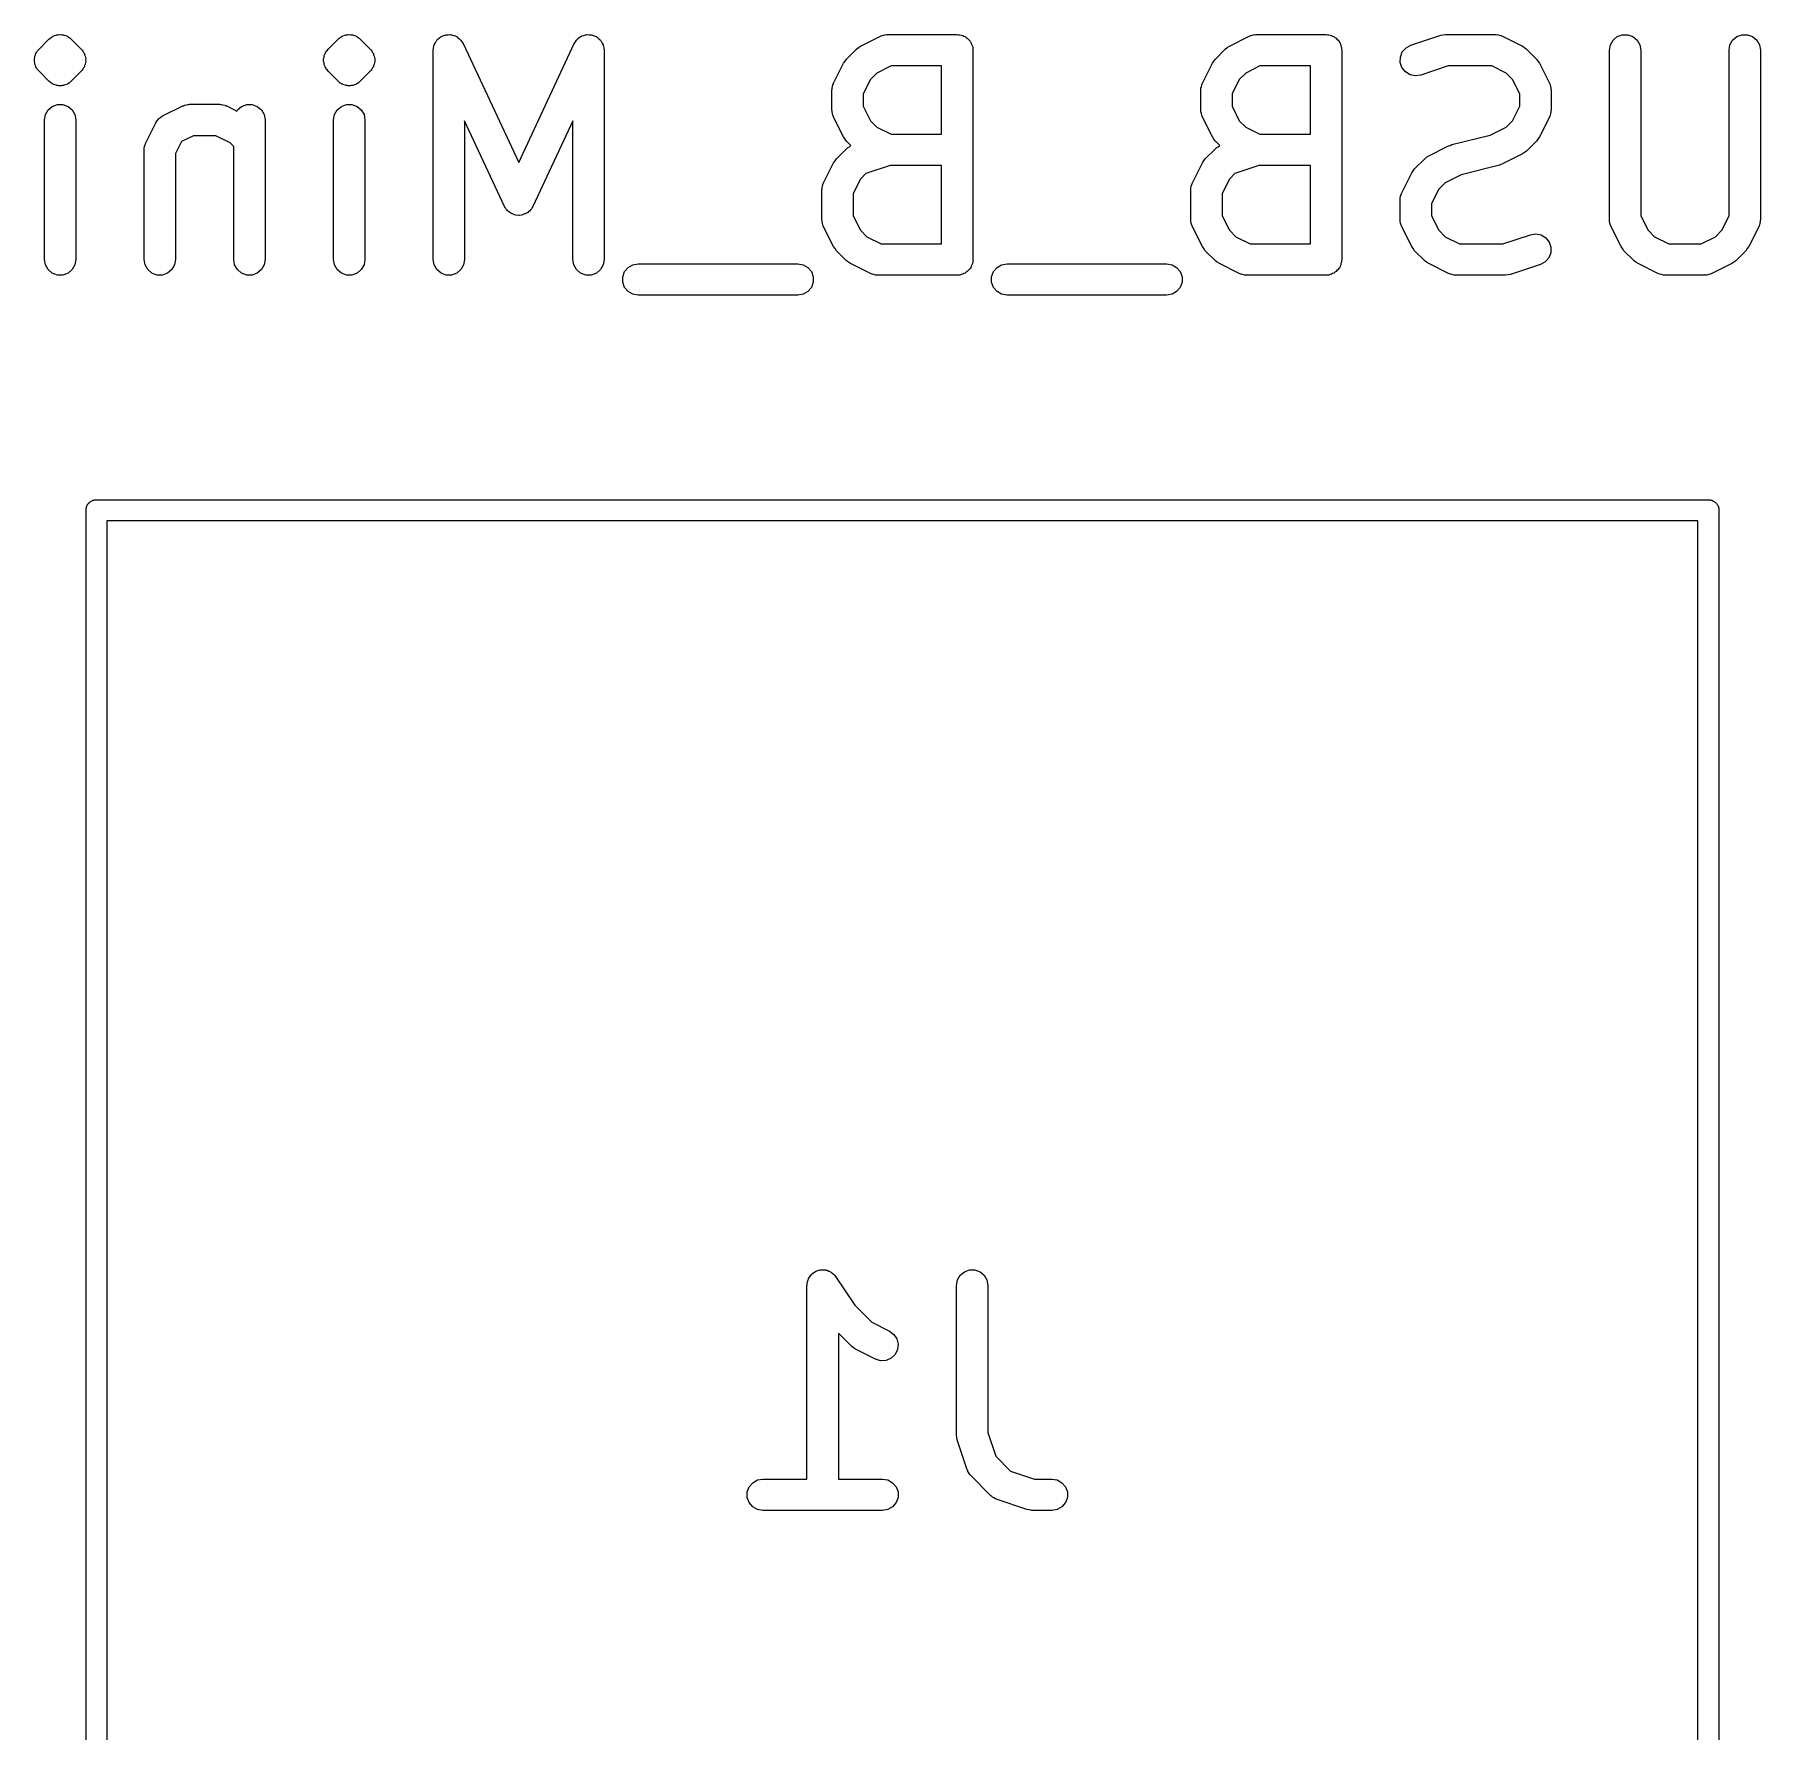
# Model space of a CAD drawing. Extents: x 109.2 to 170.1, y -93 to -55.4.
# Drawn here: x 152.06 to 160.31, y -63.48 to -55.38 of the extents above; entities that cross this region are included whole.
import ezdxf

# ---------------------------------------------------------------- set-up
doc = ezdxf.new("R2010")
doc.units = 0
doc.header["$MEASUREMENT"] = 0
doc.layers.add('BLACK', color=7, linetype='CONTINUOUS')

msp = doc.modelspace()

# ---------------------------------------------------------------- linework, layer by layer
at = {"layer": 'BLACK', "linetype": 'CONTINUOUS'}
for p, q in [((152.086, -55.447), (152.133, -55.3993)), ((152.133, -55.3993), (152.139, -55.3956)), ((152.139, -55.3956), (152.143, -55.3909)), ((152.143, -55.3909), (152.146, -55.3895)), ((152.146, -55.3895), (152.149, -55.3874)), ((152.149, -55.3874), (152.152, -55.3863)), ((152.152, -55.3863), (152.154, -55.3844)), ((152.154, -55.3844), (152.161, -55.3827)), ((152.161, -55.3827), (152.167, -55.3799)), ((152.167, -55.3799), (152.17, -55.3796)), ((152.17, -55.3796), (152.173, -55.3785)), ((152.173, -55.3785), (152.176, -55.3785)), ((152.176, -55.3785), (152.18, -55.3777)), ((152.18, -55.3777), (152.186, -55.3782)), ((152.186, -55.3782), (152.193, -55.3777)), ((152.193, -55.3777), (152.196, -55.3785)), ((152.196, -55.3785), (152.199, -55.3785)), ((152.199, -55.3785), (152.202, -55.3796)), ((152.202, -55.3796), (152.206, -55.3799)), ((152.206, -55.3799), (152.212, -55.3827)), ((152.212, -55.3827), (152.218, -55.3844)), ((152.218, -55.3844), (152.221, -55.3863)), ((152.221, -55.3863), (152.224, -55.3874)), ((152.224, -55.3874), (152.226, -55.3895)), ((152.226, -55.3895), (152.229, -55.3909)), ((152.229, -55.3909), (152.234, -55.3956)), ((152.234, -55.3956), (152.239, -55.3993)), ((152.239, -55.3993), (152.287, -55.447)), ((153.466, -55.447), (153.514, -55.3993)), ((153.514, -55.3993), (153.519, -55.3956)), ((153.519, -55.3956), (153.524, -55.3909)), ((153.524, -55.3909), (153.527, -55.3895)), ((153.527, -55.3895), (153.53, -55.3874)), ((153.53, -55.3874), (153.533, -55.3863)), ((153.533, -55.3863), (153.535, -55.3844)), ((153.535, -55.3844), (153.542, -55.3827)), ((153.542, -55.3827), (153.548, -55.3799)), ((153.548, -55.3799), (153.551, -55.3796)), ((153.551, -55.3796), (153.554, -55.3785)), ((153.554, -55.3785), (153.557, -55.3785)), ((153.557, -55.3785), (153.561, -55.3777)), ((153.561, -55.3777), (153.567, -55.3782)), ((153.567, -55.3782), (153.574, -55.3777)), ((153.574, -55.3777), (153.577, -55.3785)), ((153.577, -55.3785), (153.58, -55.3785)), ((153.58, -55.3785), (153.583, -55.3796)), ((153.583, -55.3796), (153.587, -55.3799)), ((153.587, -55.3799), (153.593, -55.3827)), ((153.593, -55.3827), (153.599, -55.3844)), ((153.599, -55.3844), (153.602, -55.3863)), ((153.602, -55.3863), (153.605, -55.3874)), ((153.605, -55.3874), (153.607, -55.3895)), ((153.607, -55.3895), (153.61, -55.3909)), ((153.61, -55.3909), (153.615, -55.3956)), ((153.615, -55.3956), (153.62, -55.3993)), ((153.62, -55.3993), (153.668, -55.447)), ((153.984, -55.407), (153.986, -55.4042)), ((153.986, -55.4042), (153.993, -55.3979)), ((153.993, -55.3979), (154, -55.391)), ((154, -55.391), (154.003, -55.3896)), ((154.003, -55.3896), (154.006, -55.3874)), ((154.006, -55.3874), (154.015, -55.3841)), ((154.015, -55.3841), (154.024, -55.3799)), ((154.024, -55.3799), (154.027, -55.3797)), ((154.027, -55.3797), (154.03, -55.3785)), ((154.03, -55.3785), (154.04, -55.3785)), ((154.04, -55.3785), (154.05, -55.3777)), ((154.05, -55.3777), (154.053, -55.3785)), ((154.053, -55.3785), (154.056, -55.3785)), ((154.056, -55.3785), (154.066, -55.3819)), ((154.066, -55.3819), (154.075, -55.3844)), ((154.075, -55.3844), (154.078, -55.3863)), ((154.078, -55.3863), (154.081, -55.3874)), ((154.081, -55.3874), (154.088, -55.3937)), ((154.088, -55.3937), (154.096, -55.3993)), ((154.096, -55.3993), (154.098, -55.402)), ((154.098, -55.402), (154.101, -55.4042)), ((154.101, -55.4042), (154.106, -55.4126)), ((154.648, -55.4126), (154.653, -55.4042)), ((154.653, -55.4042), (154.655, -55.402)), ((154.655, -55.402), (154.657, -55.3993)), ((154.657, -55.3993), (154.665, -55.3937)), ((154.665, -55.3937), (154.672, -55.3874)), ((154.672, -55.3874), (154.676, -55.3863)), ((154.676, -55.3863), (154.678, -55.3844)), ((154.678, -55.3844), (154.688, -55.3819)), ((154.688, -55.3819), (154.697, -55.3785)), ((154.697, -55.3785), (154.7, -55.3785)), ((154.7, -55.3785), (154.703, -55.3777)), ((154.703, -55.3777), (154.713, -55.3785)), ((154.713, -55.3785), (154.723, -55.3785)), ((154.723, -55.3785), (154.726, -55.3797)), ((154.726, -55.3797), (154.729, -55.3799)), ((154.729, -55.3799), (154.738, -55.3841)), ((154.738, -55.3841), (154.748, -55.3874)), ((154.748, -55.3874), (154.75, -55.3896)), ((154.75, -55.3896), (154.753, -55.391)), ((154.753, -55.391), (154.76, -55.3979)), ((154.76, -55.3979), (154.767, -55.4042)), ((154.767, -55.4042), (154.769, -55.407)), ((156.01, -55.4329), (156.105, -55.3853)), ((156.105, -55.3853), (156.109, -55.3841)), ((156.109, -55.3841), (156.113, -55.3819)), ((156.113, -55.3819), (156.122, -55.3804)), ((156.122, -55.3804), (156.13, -55.3779)), ((156.13, -55.3779), (156.134, -55.3781)), ((156.134, -55.3781), (156.139, -55.3774)), ((156.139, -55.3774), (156.472, -55.3774)), ((156.472, -55.3774), (156.478, -55.3785)), ((156.478, -55.3785), (156.485, -55.3785)), ((156.485, -55.3785), (156.491, -55.3808)), ((156.491, -55.3808), (156.498, -55.3819)), ((156.498, -55.3819), (156.503, -55.3852)), ((156.503, -55.3852), (156.509, -55.3874)), ((156.509, -55.3874), (156.514, -55.3916)), ((156.514, -55.3916), (156.52, -55.3949)), ((156.52, -55.3949), (156.524, -55.4)), ((156.524, -55.4), (156.529, -55.4042)), ((156.529, -55.4042), (156.533, -55.4099)), ((157.772, -55.4329), (157.867, -55.3853)), ((157.867, -55.3853), (157.871, -55.3841)), ((157.871, -55.3841), (157.875, -55.3819)), ((157.875, -55.3819), (157.883, -55.3804)), ((157.883, -55.3804), (157.892, -55.3779)), ((157.892, -55.3779), (157.896, -55.3781)), ((157.896, -55.3781), (157.9, -55.3774)), ((157.9, -55.3774), (158.234, -55.3774)), ((158.234, -55.3774), (158.24, -55.3785)), ((158.24, -55.3785), (158.247, -55.3785)), ((158.247, -55.3785), (158.253, -55.3808)), ((158.253, -55.3808), (158.259, -55.3819)), ((158.259, -55.3819), (158.265, -55.3852)), ((158.265, -55.3852), (158.271, -55.3874)), ((158.271, -55.3874), (158.276, -55.3916)), ((158.276, -55.3916), (158.282, -55.3949)), ((158.282, -55.3949), (158.286, -55.4)), ((158.286, -55.4), (158.291, -55.4042)), ((158.291, -55.4042), (158.295, -55.4099)), ((158.639, -55.4288), (158.782, -55.3812)), ((158.782, -55.3812), (158.793, -55.3795)), ((158.793, -55.3795), (158.805, -55.3774)), ((158.805, -55.3774), (159.043, -55.3774)), ((159.043, -55.3774), (159.048, -55.3781)), ((159.048, -55.3781), (159.052, -55.3779)), ((159.052, -55.3779), (159.06, -55.3804)), ((159.06, -55.3804), (159.069, -55.3819)), ((159.069, -55.3819), (159.073, -55.3841)), ((159.073, -55.3841), (159.077, -55.3853)), ((159.077, -55.3853), (159.172, -55.4329)), ((159.592, -55.4267), (159.605, -55.4042)), ((159.605, -55.4042), (159.625, -55.3874)), ((159.625, -55.3874), (159.649, -55.3785)), ((159.649, -55.3785), (159.675, -55.3785)), ((159.675, -55.3785), (159.7, -55.3874)), ((159.7, -55.3874), (159.72, -55.4042)), ((159.72, -55.4042), (159.733, -55.4267)), ((160.163, -55.4267), (160.176, -55.4042)), ((160.176, -55.4042), (160.196, -55.3874)), ((160.196, -55.3874), (160.221, -55.3785)), ((160.221, -55.3785), (160.247, -55.3785)), ((160.247, -55.3785), (160.271, -55.3874)), ((160.271, -55.3874), (160.291, -55.4042)), ((160.291, -55.4042), (160.304, -55.4267)), ((152.064, -55.4935), (152.066, -55.4871)), ((152.066, -55.4806), (152.069, -55.4746)), ((152.066, -55.4871), (152.066, -55.4806)), ((152.069, -55.4746), (152.071, -55.4683)), ((152.071, -55.4683), (152.074, -55.4629)), ((152.074, -55.4629), (152.077, -55.457)), ((152.077, -55.457), (152.082, -55.4523)), ((152.082, -55.4523), (152.086, -55.447)), ((152.287, -55.447), (152.291, -55.4523)), ((152.291, -55.4523), (152.295, -55.457)), ((152.295, -55.457), (152.298, -55.4629)), ((152.298, -55.4629), (152.302, -55.4683)), ((152.302, -55.4683), (152.303, -55.4746)), ((152.303, -55.4746), (152.306, -55.4806)), ((152.306, -55.4806), (152.307, -55.4871)), ((152.307, -55.4871), (152.309, -55.4935)), ((153.445, -55.4935), (153.447, -55.4871)), ((153.447, -55.4806), (153.45, -55.4746)), ((153.447, -55.4871), (153.447, -55.4806)), ((153.45, -55.4746), (153.452, -55.4683)), ((153.452, -55.4683), (153.455, -55.4629)), ((153.455, -55.4629), (153.458, -55.457)), ((153.458, -55.457), (153.463, -55.4523)), ((153.463, -55.4523), (153.466, -55.447)), ((153.668, -55.447), (153.672, -55.4523)), ((153.672, -55.4523), (153.676, -55.457)), ((153.676, -55.457), (153.679, -55.4629)), ((153.679, -55.4629), (153.683, -55.4683)), ((153.683, -55.4683), (153.684, -55.4746)), ((153.684, -55.4746), (153.687, -55.4806)), ((153.687, -55.4806), (153.688, -55.4871)), ((153.688, -55.4871), (153.689, -55.4935)), ((153.968, -55.4524), (153.97, -55.4427)), ((153.968, -56.4524), (153.968, -55.4524)), ((153.97, -55.4427), (153.971, -55.433)), ((153.971, -55.433), (153.972, -55.43)), ((153.972, -55.43), (153.973, -55.4267)), ((153.973, -55.4267), (153.978, -55.4183)), ((153.978, -55.4183), (153.982, -55.4094)), ((153.982, -55.4094), (153.984, -55.407)), ((154.106, -55.4126), (154.111, -55.4207)), ((154.111, -55.4207), (154.377, -55.9893)), ((154.377, -55.9893), (154.642, -55.4207)), ((154.642, -55.4207), (154.648, -55.4126)), ((154.769, -55.407), (154.771, -55.4094)), ((154.771, -55.4094), (154.776, -55.4183)), ((154.776, -55.4183), (154.78, -55.4267)), ((154.78, -55.4267), (154.781, -55.43)), ((154.781, -55.43), (154.782, -55.433)), ((154.782, -55.433), (154.783, -55.4427)), ((154.783, -55.4427), (154.785, -55.4524)), ((154.785, -55.4524), (154.785, -56.4524)), ((155.943, -55.4946), (155.99, -55.447)), ((155.99, -55.447), (156, -55.4401)), ((156, -55.4401), (156.01, -55.4329)), ((156.533, -55.4099), (156.537, -55.4149)), ((156.537, -55.4149), (156.539, -55.421)), ((156.539, -55.421), (156.542, -55.4267)), ((156.542, -55.4267), (156.544, -55.4332)), ((156.544, -55.4332), (156.546, -55.4394)), ((156.546, -55.4394), (156.546, -55.4459)), ((156.546, -55.4459), (156.547, -55.4524)), ((156.547, -55.4524), (156.547, -56.4524)), ((157.705, -55.4946), (157.752, -55.447)), ((157.752, -55.447), (157.762, -55.4401)), ((157.762, -55.4401), (157.772, -55.4329)), ((158.295, -55.4099), (158.299, -55.4149)), ((158.299, -55.4149), (158.301, -55.421)), ((158.301, -55.421), (158.304, -55.4267)), ((158.304, -55.4267), (158.305, -55.4332)), ((158.305, -55.4332), (158.308, -55.4394)), ((158.308, -55.4394), (158.308, -55.4459)), ((158.308, -55.4459), (158.309, -55.4524)), ((158.309, -55.4524), (158.309, -56.4524)), ((158.588, -55.511), (158.589, -55.485)), ((158.589, -55.485), (158.598, -55.4607)), ((158.598, -55.4607), (158.616, -55.4413)), ((158.616, -55.4413), (158.639, -55.4288)), ((159.172, -55.4329), (159.182, -55.4401)), ((159.182, -55.4401), (159.192, -55.447)), ((159.192, -55.447), (159.239, -55.4946)), ((159.587, -55.4524), (159.592, -55.4267)), ((159.587, -56.2619), (159.587, -55.4524)), ((159.733, -55.4267), (159.737, -55.4524)), ((159.737, -55.4524), (159.737, -56.2442)), ((160.159, -55.4524), (160.163, -55.4267)), ((160.159, -56.2442), (160.159, -55.4524)), ((160.304, -55.4267), (160.309, -55.4524)), ((160.309, -55.4524), (160.309, -56.2619)), ((152.064, -55.5), (152.064, -55.4935)), ((152.064, -55.5065), (152.064, -55.5)), ((152.066, -55.5129), (152.064, -55.5065)), ((152.066, -55.5194), (152.066, -55.5129)), ((152.069, -55.5254), (152.066, -55.5194)), ((152.071, -55.5317), (152.069, -55.5254)), ((152.074, -55.5371), (152.071, -55.5317)), ((152.077, -55.543), (152.074, -55.5371)), ((152.082, -55.5477), (152.077, -55.543)), ((152.086, -55.553), (152.082, -55.5477)), ((152.133, -55.6007), (152.086, -55.553)), ((152.287, -55.553), (152.239, -55.6007)), ((152.291, -55.5477), (152.287, -55.553)), ((152.295, -55.543), (152.291, -55.5477)), ((152.298, -55.5371), (152.295, -55.543)), ((152.302, -55.5317), (152.298, -55.5371)), ((152.303, -55.5254), (152.302, -55.5317)), ((152.306, -55.5194), (152.303, -55.5254)), ((152.307, -55.5129), (152.306, -55.5194)), ((152.309, -55.5065), (152.307, -55.5129)), ((152.309, -55.4935), (152.308, -55.5)), ((152.308, -55.5), (152.309, -55.5065)), ((153.445, -55.5), (153.445, -55.4935)), ((153.445, -55.5065), (153.445, -55.5)), ((153.447, -55.5129), (153.445, -55.5065)), ((153.447, -55.5194), (153.447, -55.5129)), ((153.45, -55.5254), (153.447, -55.5194)), ((153.452, -55.5317), (153.45, -55.5254)), ((153.455, -55.5371), (153.452, -55.5317)), ((153.458, -55.543), (153.455, -55.5371)), ((153.463, -55.5477), (153.458, -55.543)), ((153.466, -55.553), (153.463, -55.5477)), ((153.514, -55.6007), (153.466, -55.553)), ((153.668, -55.553), (153.62, -55.6007)), ((153.672, -55.5477), (153.668, -55.553)), ((153.676, -55.543), (153.672, -55.5477)), ((153.679, -55.5371), (153.676, -55.543)), ((153.683, -55.5317), (153.679, -55.5371)), ((153.684, -55.5254), (153.683, -55.5317)), ((153.687, -55.5194), (153.684, -55.5254)), ((153.688, -55.5129), (153.687, -55.5194)), ((153.689, -55.5065), (153.688, -55.5129)), ((153.689, -55.4935), (153.689, -55.5)), ((153.689, -55.5), (153.689, -55.5065)), ((155.881, -55.6093), (155.929, -55.5141)), ((155.929, -55.5141), (155.936, -55.5044)), ((155.936, -55.5044), (155.943, -55.4946)), ((156.088, -55.5616), (156.057, -55.592)), ((156.156, -55.5274), (156.088, -55.5616)), ((156.397, -55.5274), (156.156, -55.5274)), ((156.397, -55.8536), (156.397, -55.5274)), ((157.643, -55.6093), (157.691, -55.5141)), ((157.691, -55.5141), (157.698, -55.5044)), ((157.698, -55.5044), (157.705, -55.4946)), ((157.85, -55.5616), (157.819, -55.592)), ((157.918, -55.5274), (157.85, -55.5616)), ((158.159, -55.5274), (157.918, -55.5274)), ((158.159, -55.8536), (158.159, -55.5274)), ((158.596, -55.5357), (158.588, -55.511)), ((158.613, -55.5561), (158.596, -55.5357)), ((158.635, -55.5697), (158.613, -55.5561)), ((158.66, -55.575), (158.635, -55.5697)), ((158.686, -55.5712), (158.66, -55.575)), ((158.817, -55.5274), (158.686, -55.5712)), ((159.026, -55.5274), (158.817, -55.5274)), ((159.094, -55.5616), (159.026, -55.5274)), ((159.125, -55.592), (159.094, -55.5616)), ((159.239, -55.4946), (159.246, -55.5044)), ((159.246, -55.5044), (159.253, -55.5141)), ((159.253, -55.5141), (159.301, -55.6093)), ((152.139, -55.6044), (152.133, -55.6007)), ((152.143, -55.6091), (152.139, -55.6044)), ((152.146, -55.6105), (152.143, -55.6091)), ((152.149, -55.6126), (152.146, -55.6105)), ((152.152, -55.6137), (152.149, -55.6126)), ((152.154, -55.6156), (152.152, -55.6137)), ((152.161, -55.6173), (152.154, -55.6156)), ((152.167, -55.6201), (152.161, -55.6173)), ((152.17, -55.6204), (152.167, -55.6201)), ((152.173, -55.6215), (152.17, -55.6204)), ((152.176, -55.6215), (152.173, -55.6215)), ((152.18, -55.6223), (152.176, -55.6215)), ((152.186, -55.6218), (152.18, -55.6223)), ((152.193, -55.6223), (152.186, -55.6218)), ((152.196, -55.6215), (152.193, -55.6223)), ((152.199, -55.6215), (152.196, -55.6215)), ((152.202, -55.6203), (152.199, -55.6215)), ((152.206, -55.6201), (152.202, -55.6203)), ((152.212, -55.6173), (152.206, -55.6201)), ((152.218, -55.6156), (152.212, -55.6173)), ((152.221, -55.6137), (152.218, -55.6156)), ((152.224, -55.6126), (152.221, -55.6137)), ((152.226, -55.6105), (152.224, -55.6126)), ((152.229, -55.6091), (152.226, -55.6105)), ((152.234, -55.6044), (152.229, -55.6091)), ((152.239, -55.6007), (152.234, -55.6044)), ((153.519, -55.6044), (153.514, -55.6007)), ((153.524, -55.6091), (153.519, -55.6044)), ((153.527, -55.6105), (153.524, -55.6091)), ((153.53, -55.6126), (153.527, -55.6105)), ((153.533, -55.6137), (153.53, -55.6126)), ((153.535, -55.6156), (153.533, -55.6137)), ((153.542, -55.6173), (153.535, -55.6156)), ((153.548, -55.6201), (153.542, -55.6173)), ((153.551, -55.6204), (153.548, -55.6201)), ((153.554, -55.6215), (153.551, -55.6204)), ((153.557, -55.6215), (153.554, -55.6215)), ((153.561, -55.6223), (153.557, -55.6215)), ((153.567, -55.6218), (153.561, -55.6223)), ((153.574, -55.6223), (153.567, -55.6218)), ((153.577, -55.6215), (153.574, -55.6223)), ((153.58, -55.6215), (153.577, -55.6215)), ((153.583, -55.6203), (153.58, -55.6215)), ((153.587, -55.6201), (153.583, -55.6203)), ((153.593, -55.6173), (153.587, -55.6201)), ((153.599, -55.6156), (153.593, -55.6173)), ((153.602, -55.6137), (153.599, -55.6156)), ((153.605, -55.6126), (153.602, -55.6137)), ((153.607, -55.6105), (153.605, -55.6126)), ((153.61, -55.6091), (153.607, -55.6105)), ((153.615, -55.6044), (153.61, -55.6091)), ((153.62, -55.6007), (153.615, -55.6044)), ((155.873, -55.6429), (155.874, -55.6386)), ((155.873, -55.7381), (155.873, -55.6429)), ((155.874, -55.6343), (155.876, -55.6259)), ((155.874, -55.6386), (155.874, -55.6343)), ((155.876, -55.6259), (155.878, -55.6172)), ((155.878, -55.6172), (155.88, -55.6135)), ((155.88, -55.6135), (155.881, -55.6093)), ((156.057, -55.592), (156.023, -55.6606)), ((157.635, -55.6343), (157.638, -55.6259)), ((157.636, -55.6386), (157.635, -55.6343)), ((157.635, -55.6429), (157.636, -55.6386)), ((157.635, -55.7381), (157.635, -55.6429)), ((157.638, -55.6259), (157.64, -55.6172)), ((157.64, -55.6172), (157.642, -55.6135)), ((157.642, -55.6135), (157.643, -55.6093)), ((157.819, -55.592), (157.785, -55.6606)), ((159.159, -55.6606), (159.125, -55.592)), ((159.301, -55.6093), (159.302, -55.6135)), ((159.302, -55.6135), (159.304, -55.6172)), ((159.304, -55.6172), (159.306, -55.6259)), ((159.306, -55.6259), (159.308, -55.6343)), ((159.308, -55.6343), (159.308, -55.6386)), ((159.308, -55.6386), (159.309, -55.6429)), ((159.309, -55.6429), (159.309, -55.7381)), ((152.129, -55.7375), (152.149, -55.7208)), ((152.149, -55.7208), (152.173, -55.7119)), ((152.173, -55.7119), (152.199, -55.7119)), ((152.199, -55.7119), (152.224, -55.7208)), ((152.224, -55.7208), (152.244, -55.7375)), ((152.676, -55.7663), (152.772, -55.7186)), ((152.772, -55.7186), (152.776, -55.7174)), ((152.776, -55.7174), (152.78, -55.7152)), ((152.78, -55.7152), (152.788, -55.7137)), ((152.788, -55.7137), (152.797, -55.7112)), ((152.797, -55.7112), (152.801, -55.7115)), ((152.801, -55.7115), (152.805, -55.7107)), ((152.805, -55.7107), (152.948, -55.7107)), ((152.948, -55.7107), (152.952, -55.7115)), ((152.952, -55.7115), (152.957, -55.7112)), ((152.957, -55.7112), (152.965, -55.7137)), ((152.965, -55.7137), (152.974, -55.7152)), ((152.974, -55.7152), (152.977, -55.7174)), ((152.977, -55.7174), (152.982, -55.7186)), ((152.982, -55.7186), (153.03, -55.743)), ((153.033, -55.7375), (153.053, -55.7208)), ((153.053, -55.7208), (153.078, -55.7119)), ((153.078, -55.7119), (153.104, -55.7119)), ((153.104, -55.7119), (153.128, -55.7208)), ((153.128, -55.7208), (153.148, -55.7375)), ((153.51, -55.7375), (153.53, -55.7208)), ((153.53, -55.7208), (153.554, -55.7119)), ((153.554, -55.7119), (153.58, -55.7119)), ((153.58, -55.7119), (153.605, -55.7208)), ((153.605, -55.7208), (153.625, -55.7375)), ((156.023, -55.6606), (156.023, -55.7204)), ((156.023, -55.7204), (156.057, -55.7889)), ((157.785, -55.6606), (157.785, -55.7204)), ((157.785, -55.7204), (157.819, -55.7889)), ((159.125, -55.7889), (159.159, -55.7204)), ((159.159, -55.7204), (159.159, -55.6606)), ((152.111, -55.7857), (152.116, -55.7601)), ((152.111, -56.4524), (152.111, -55.7857)), ((152.116, -55.7601), (152.129, -55.7375)), ((152.244, -55.7375), (152.257, -55.7601)), ((152.257, -55.7601), (152.261, -55.7857)), ((152.261, -55.7857), (152.261, -56.4524)), ((152.595, -55.895), (152.643, -55.7998)), ((152.643, -55.7998), (152.649, -55.7909)), ((152.649, -55.7909), (152.656, -55.7818)), ((152.656, -55.7818), (152.657, -55.7805)), ((152.657, -55.7805), (152.658, -55.7789)), ((152.658, -55.7789), (152.668, -55.7728)), ((152.668, -55.7728), (152.676, -55.7663)), ((153.03, -55.743), (153.033, -55.7375)), ((153.148, -55.7375), (153.161, -55.7601)), ((153.161, -55.7601), (153.166, -55.7857)), ((153.166, -55.7857), (153.166, -56.4524)), ((153.492, -55.7857), (153.497, -55.7601)), ((153.492, -56.4524), (153.492, -55.7857)), ((153.497, -55.7601), (153.51, -55.7375)), ((153.625, -55.7375), (153.638, -55.7601)), ((153.638, -55.7601), (153.642, -55.7857)), ((153.642, -55.7857), (153.642, -56.4524)), ((154.309, -56.1984), (154.118, -55.7904)), ((154.118, -55.7904), (154.118, -56.4524)), ((154.635, -55.7904), (154.445, -56.1984)), ((154.635, -56.4524), (154.635, -55.7904)), ((155.874, -55.7424), (155.873, -55.7381)), ((155.874, -55.7467), (155.874, -55.7424)), ((155.876, -55.7551), (155.874, -55.7467)), ((155.878, -55.7637), (155.876, -55.7551)), ((155.88, -55.7675), (155.878, -55.7637)), ((155.881, -55.7716), (155.88, -55.7675)), ((155.929, -55.8669), (155.881, -55.7716)), ((156.057, -55.7889), (156.088, -55.8193)), ((157.636, -55.7424), (157.635, -55.7381)), ((157.635, -55.7467), (157.636, -55.7424)), ((157.638, -55.7551), (157.635, -55.7467)), ((157.64, -55.7637), (157.638, -55.7551)), ((157.642, -55.7675), (157.64, -55.7637)), ((157.643, -55.7716), (157.642, -55.7675)), ((157.691, -55.8669), (157.643, -55.7716)), ((157.819, -55.7889), (157.85, -55.8193)), ((159.094, -55.8193), (159.125, -55.7889)), ((159.301, -55.7716), (159.253, -55.8669)), ((159.302, -55.7675), (159.301, -55.7716)), ((159.304, -55.7637), (159.302, -55.7675)), ((159.306, -55.7551), (159.304, -55.7637)), ((159.308, -55.7467), (159.306, -55.7551)), ((159.309, -55.7381), (159.308, -55.7424)), ((159.308, -55.7424), (159.308, -55.7467)), ((152.592, -55.9029), (152.594, -55.8992)), ((152.594, -55.8992), (152.595, -55.895)), ((152.766, -55.8892), (152.737, -55.9463)), ((152.823, -55.8607), (152.766, -55.8892)), ((152.93, -55.8607), (152.823, -55.8607)), ((152.999, -55.895), (152.93, -55.8607)), ((153.016, -55.912), (152.999, -55.895)), ((155.936, -55.8765), (155.929, -55.8669)), ((155.943, -55.8864), (155.936, -55.8765)), ((155.964, -55.9081), (155.943, -55.8864)), ((156.088, -55.8193), (156.156, -55.8536)), ((156.156, -55.8536), (156.397, -55.8536)), ((157.698, -55.8765), (157.691, -55.8669)), ((157.705, -55.8864), (157.698, -55.8765)), ((157.726, -55.9081), (157.705, -55.8864)), ((157.85, -55.8193), (157.918, -55.8536)), ((157.918, -55.8536), (158.159, -55.8536)), ((158.835, -55.9034), (159.017, -55.8578)), ((159.017, -55.8578), (159.094, -55.8193)), ((159.239, -55.8864), (159.192, -55.934)), ((159.246, -55.8765), (159.239, -55.8864)), ((159.253, -55.8669), (159.246, -55.8765)), ((152.587, -55.9286), (152.588, -55.9243)), ((152.587, -56.4524), (152.587, -55.9286)), ((152.588, -55.92), (152.59, -55.9116)), ((152.588, -55.9243), (152.588, -55.92)), ((152.59, -55.9116), (152.592, -55.9029)), ((152.737, -55.9463), (152.737, -56.4524)), ((153.016, -56.4524), (153.016, -55.912)), ((155.881, -55.9903), (155.888, -55.9806)), ((155.888, -55.9806), (155.895, -55.9708)), ((155.895, -55.9708), (155.943, -55.9232)), ((155.943, -55.9232), (155.946, -55.9207)), ((155.946, -55.9207), (155.949, -55.9174)), ((155.949, -55.9174), (155.957, -55.9133)), ((155.957, -55.9133), (155.964, -55.9082)), ((155.964, -55.9082), (155.964, -55.9081)), ((157.643, -55.9903), (157.65, -55.9806)), ((157.65, -55.9806), (157.657, -55.9708)), ((157.657, -55.9708), (157.705, -55.9232)), ((157.705, -55.9232), (157.708, -55.9207)), ((157.708, -55.9207), (157.711, -55.9174)), ((157.711, -55.9174), (157.719, -55.9133)), ((157.719, -55.9133), (157.726, -55.9082)), ((157.726, -55.9082), (157.726, -55.9081)), ((158.657, -56.0184), (158.705, -55.9708)), ((158.705, -55.9708), (158.714, -55.9639)), ((158.714, -55.9639), (158.724, -55.9567)), ((158.724, -55.9567), (158.819, -55.9091)), ((158.819, -55.9091), (158.827, -55.9068)), ((158.827, -55.9068), (158.835, -55.9034)), ((159.172, -55.948), (159.077, -55.9957)), ((159.182, -55.9409), (159.172, -55.948)), ((159.192, -55.934), (159.182, -55.9409)), ((155.833, -56.0855), (155.881, -55.9903)), ((156.036, -56.0417), (156.01, -56.0682)), ((156.151, -56.0036), (156.036, -56.0417)), ((156.397, -56.0036), (156.151, -56.0036)), ((156.397, -56.3774), (156.397, -56.0036)), ((157.595, -56.0855), (157.643, -55.9903)), ((157.798, -56.0417), (157.772, -56.0682)), ((157.913, -56.0036), (157.798, -56.0417)), ((158.159, -56.0036), (157.913, -56.0036)), ((158.159, -56.3774), (158.159, -56.0036)), ((158.595, -56.1331), (158.643, -56.0379)), ((158.643, -56.0379), (158.65, -56.0282)), ((158.65, -56.0282), (158.657, -56.0184)), ((158.879, -56.047), (158.802, -56.0854)), ((159.062, -56.0013), (158.879, -56.047)), ((159.069, -55.998), (159.062, -56.0013)), ((159.077, -55.9957), (159.069, -55.998)), ((155.825, -56.119), (155.826, -56.1148)), ((155.825, -56.2619), (155.825, -56.119)), ((155.826, -56.1105), (155.828, -56.1021)), ((155.826, -56.1148), (155.826, -56.1105)), ((155.828, -56.1021), (155.83, -56.0934)), ((155.83, -56.0934), (155.832, -56.0896)), ((155.832, -56.0896), (155.833, -56.0855)), ((156.01, -56.0682), (155.975, -56.1368)), ((155.975, -56.1368), (155.975, -56.2442)), ((157.587, -56.119), (157.588, -56.1148)), ((157.587, -56.2619), (157.587, -56.119)), ((157.588, -56.1105), (157.59, -56.102)), ((157.588, -56.1148), (157.588, -56.1105)), ((157.59, -56.102), (157.592, -56.0934)), ((157.592, -56.0934), (157.594, -56.0897)), ((157.594, -56.0897), (157.595, -56.0855)), ((157.772, -56.0682), (157.737, -56.1368)), ((157.737, -56.1368), (157.737, -56.2442)), ((158.59, -56.1497), (158.592, -56.141)), ((158.592, -56.141), (158.594, -56.1373)), ((158.594, -56.1373), (158.595, -56.1331)), ((158.772, -56.1159), (158.737, -56.1844)), ((158.802, -56.0854), (158.772, -56.1159)), ((154.312, -56.2037), (154.309, -56.1984)), ((154.315, -56.2097), (154.312, -56.2037)), ((154.32, -56.2143), (154.315, -56.2097)), ((154.324, -56.2197), (154.32, -56.2143)), ((154.329, -56.2235), (154.324, -56.2197)), ((154.334, -56.2281), (154.329, -56.2235)), ((154.34, -56.2309), (154.334, -56.2281)), ((154.345, -56.2346), (154.34, -56.2309)), ((154.414, -56.2309), (154.408, -56.2346)), ((154.42, -56.2281), (154.414, -56.2309)), ((154.424, -56.2235), (154.42, -56.2281)), ((154.43, -56.2197), (154.424, -56.2235)), ((154.433, -56.2143), (154.43, -56.2197)), ((154.438, -56.2097), (154.433, -56.2143)), ((154.441, -56.2037), (154.438, -56.2097)), ((154.445, -56.1984), (154.441, -56.2037)), ((158.587, -56.1667), (158.588, -56.1624)), ((158.587, -56.2619), (158.587, -56.1667)), ((158.588, -56.1581), (158.59, -56.1497)), ((158.588, -56.1624), (158.588, -56.1581)), ((158.737, -56.1844), (158.737, -56.2442)), ((154.351, -56.2363), (154.345, -56.2346)), ((154.357, -56.2391), (154.351, -56.2363)), ((154.364, -56.2397), (154.357, -56.2391)), ((154.37, -56.2414), (154.364, -56.2397)), ((154.377, -56.2408), (154.37, -56.2414)), ((154.383, -56.2414), (154.377, -56.2408)), ((154.39, -56.2397), (154.383, -56.2414)), ((154.396, -56.2391), (154.39, -56.2397)), ((154.402, -56.2363), (154.396, -56.2391)), ((154.408, -56.2346), (154.402, -56.2363)), ((155.826, -56.2662), (155.825, -56.2619)), ((155.826, -56.2705), (155.826, -56.2662)), ((155.828, -56.2789), (155.826, -56.2705)), ((155.83, -56.2876), (155.828, -56.2789)), ((155.832, -56.2913), (155.83, -56.2876)), ((155.833, -56.2954), (155.832, -56.2913)), ((155.881, -56.3907), (155.833, -56.2954)), ((155.975, -56.2442), (156.01, -56.3127)), ((156.01, -56.3127), (156.04, -56.3431)), ((157.588, -56.2662), (157.587, -56.2619)), ((157.588, -56.2705), (157.588, -56.2662)), ((157.59, -56.2789), (157.588, -56.2705)), ((157.592, -56.2876), (157.59, -56.2789)), ((157.594, -56.2913), (157.592, -56.2876)), ((157.595, -56.2954), (157.594, -56.2913)), ((157.643, -56.3907), (157.595, -56.2954)), ((157.737, -56.2442), (157.772, -56.3127)), ((157.772, -56.3127), (157.802, -56.3431)), ((158.588, -56.2662), (158.587, -56.2619)), ((158.588, -56.2705), (158.588, -56.2662)), ((158.59, -56.2789), (158.588, -56.2705)), ((158.592, -56.2876), (158.59, -56.2789)), ((158.594, -56.2913), (158.592, -56.2876)), ((158.595, -56.2954), (158.594, -56.2913)), ((158.643, -56.3907), (158.595, -56.2954)), ((158.737, -56.2442), (158.772, -56.3127)), ((158.772, -56.3127), (158.802, -56.3431)), ((159.588, -56.2662), (159.587, -56.2619)), ((159.588, -56.2705), (159.588, -56.2662)), ((159.59, -56.2789), (159.588, -56.2705)), ((159.592, -56.2876), (159.59, -56.2789)), ((159.594, -56.2913), (159.592, -56.2876)), ((159.595, -56.2954), (159.594, -56.2913)), ((159.643, -56.3907), (159.595, -56.2954)), ((159.737, -56.2442), (159.772, -56.3127)), ((159.772, -56.3127), (159.802, -56.3431)), ((160.094, -56.3431), (160.125, -56.3127)), ((160.125, -56.3127), (160.159, -56.2442)), ((160.301, -56.2954), (160.253, -56.3907)), ((160.302, -56.2913), (160.301, -56.2954)), ((160.304, -56.2876), (160.302, -56.2913)), ((160.306, -56.2789), (160.304, -56.2876)), ((160.308, -56.2705), (160.306, -56.2789)), ((160.309, -56.2619), (160.308, -56.2662)), ((160.308, -56.2662), (160.308, -56.2705)), ((155.888, -56.4003), (155.881, -56.3907)), ((156.04, -56.3431), (156.109, -56.3774)), ((156.109, -56.3774), (156.397, -56.3774)), ((157.65, -56.4003), (157.643, -56.3907)), ((157.802, -56.3431), (157.871, -56.3774)), ((157.871, -56.3774), (158.159, -56.3774)), ((158.65, -56.4003), (158.643, -56.3907)), ((158.802, -56.3431), (158.871, -56.3774)), ((158.871, -56.3774), (159.079, -56.3774)), ((159.079, -56.3774), (159.21, -56.3336)), ((159.21, -56.3336), (159.236, -56.3298)), ((159.236, -56.3298), (159.261, -56.335)), ((159.261, -56.335), (159.284, -56.3486)), ((159.284, -56.3486), (159.3, -56.369)), ((159.3, -56.369), (159.308, -56.3938)), ((159.308, -56.3938), (159.307, -56.4198)), ((159.65, -56.4003), (159.643, -56.3907)), ((159.802, -56.3431), (159.871, -56.3774)), ((159.871, -56.3774), (160.026, -56.3774)), ((160.026, -56.3774), (160.094, -56.3431)), ((160.253, -56.3907), (160.246, -56.4003)), ((152.116, -56.478), (152.111, -56.4524)), ((152.129, -56.5006), (152.116, -56.478)), ((152.257, -56.478), (152.244, -56.5006)), ((152.261, -56.4524), (152.257, -56.478)), ((152.592, -56.478), (152.587, -56.4524)), ((152.605, -56.5006), (152.592, -56.478)), ((152.733, -56.478), (152.72, -56.5006)), ((152.737, -56.4524), (152.733, -56.478)), ((153.02, -56.478), (153.016, -56.4524)), ((153.033, -56.5006), (153.02, -56.478)), ((153.161, -56.478), (153.148, -56.5006)), ((153.166, -56.4524), (153.161, -56.478)), ((153.497, -56.478), (153.492, -56.4524)), ((153.51, -56.5006), (153.497, -56.478)), ((153.638, -56.478), (153.625, -56.5006)), ((153.642, -56.4524), (153.638, -56.478)), ((153.973, -56.478), (153.968, -56.4524)), ((153.986, -56.5006), (153.973, -56.478)), ((154.114, -56.478), (154.101, -56.5006)), ((154.118, -56.4524), (154.114, -56.478)), ((154.64, -56.478), (154.635, -56.4524)), ((154.653, -56.5006), (154.64, -56.478)), ((154.78, -56.478), (154.767, -56.5006)), ((154.785, -56.4524), (154.78, -56.478)), ((154.9, -56.4902), (154.922, -56.4771)), ((154.922, -56.4771), (154.948, -56.4726)), ((154.948, -56.4726), (155.71, -56.4726)), ((155.71, -56.4726), (155.736, -56.4771)), ((155.736, -56.4771), (155.758, -56.4902)), ((155.895, -56.4102), (155.888, -56.4003)), ((155.943, -56.4578), (155.895, -56.4102)), ((155.953, -56.4647), (155.943, -56.4578)), ((155.962, -56.4718), (155.953, -56.4647)), ((156.057, -56.5195), (155.962, -56.4718)), ((156.542, -56.478), (156.539, -56.4837)), ((156.544, -56.4716), (156.542, -56.478)), ((156.546, -56.4654), (156.544, -56.4716)), ((156.547, -56.4524), (156.546, -56.4588)), ((156.546, -56.4588), (156.546, -56.4654)), ((156.662, -56.4902), (156.684, -56.4771)), ((156.684, -56.4771), (156.71, -56.4726)), ((156.71, -56.4726), (157.472, -56.4726)), ((157.472, -56.4726), (157.498, -56.4771)), ((157.498, -56.4771), (157.52, -56.4902)), ((157.657, -56.4102), (157.65, -56.4003)), ((157.705, -56.4578), (157.657, -56.4102)), ((157.714, -56.4647), (157.705, -56.4578)), ((157.724, -56.4718), (157.714, -56.4647)), ((157.819, -56.5195), (157.724, -56.4718)), ((158.304, -56.478), (158.301, -56.4837)), ((158.305, -56.4716), (158.304, -56.478)), ((158.308, -56.4654), (158.305, -56.4716)), ((158.309, -56.4524), (158.308, -56.4588)), ((158.308, -56.4588), (158.308, -56.4654)), ((158.657, -56.4102), (158.65, -56.4003)), ((158.705, -56.4578), (158.657, -56.4102)), ((158.714, -56.4647), (158.705, -56.4578)), ((158.724, -56.4718), (158.714, -56.4647)), ((158.819, -56.5195), (158.724, -56.4718)), ((159.258, -56.4759), (159.115, -56.5235)), ((159.28, -56.4635), (159.258, -56.4759)), ((159.298, -56.444), (159.28, -56.4635)), ((159.307, -56.4198), (159.298, -56.444)), ((159.657, -56.4102), (159.65, -56.4003)), ((159.705, -56.4578), (159.657, -56.4102)), ((159.714, -56.4647), (159.705, -56.4578)), ((159.724, -56.4718), (159.714, -56.4647)), ((159.819, -56.5195), (159.724, -56.4718)), ((160.172, -56.4718), (160.077, -56.5195)), ((160.182, -56.4647), (160.172, -56.4718)), ((160.192, -56.4578), (160.182, -56.4647)), ((160.239, -56.4102), (160.192, -56.4578)), ((160.246, -56.4003), (160.239, -56.4102)), ((152.149, -56.5173), (152.129, -56.5006)), ((152.173, -56.5262), (152.149, -56.5173)), ((152.199, -56.5262), (152.173, -56.5262)), ((152.224, -56.5173), (152.199, -56.5262)), ((152.244, -56.5006), (152.224, -56.5173)), ((152.625, -56.5173), (152.605, -56.5006)), ((152.649, -56.5262), (152.625, -56.5173)), ((152.675, -56.5262), (152.649, -56.5262)), ((152.7, -56.5173), (152.675, -56.5262)), ((152.72, -56.5006), (152.7, -56.5173)), ((153.053, -56.5173), (153.033, -56.5006)), ((153.078, -56.5262), (153.053, -56.5173)), ((153.104, -56.5262), (153.078, -56.5262)), ((153.128, -56.5173), (153.104, -56.5262)), ((153.148, -56.5006), (153.128, -56.5173)), ((153.53, -56.5173), (153.51, -56.5006)), ((153.554, -56.5262), (153.53, -56.5173)), ((153.58, -56.5262), (153.554, -56.5262)), ((153.605, -56.5173), (153.58, -56.5262)), ((153.625, -56.5006), (153.605, -56.5173)), ((154.006, -56.5173), (153.986, -56.5006)), ((154.03, -56.5262), (154.006, -56.5173)), ((154.056, -56.5262), (154.03, -56.5262)), ((154.081, -56.5173), (154.056, -56.5262)), ((154.101, -56.5006), (154.081, -56.5173)), ((154.672, -56.5173), (154.653, -56.5006)), ((154.697, -56.5262), (154.672, -56.5173)), ((154.723, -56.5262), (154.697, -56.5262)), ((154.748, -56.5173), (154.723, -56.5262)), ((154.767, -56.5006), (154.748, -56.5173)), ((154.874, -56.5346), (154.883, -56.5101)), ((154.874, -56.5606), (154.874, -56.5346)), ((154.883, -56.5851), (154.874, -56.5606)), ((154.883, -56.5101), (154.9, -56.4902)), ((155.758, -56.4902), (155.775, -56.5101)), ((155.775, -56.5101), (155.784, -56.5346)), ((155.784, -56.5606), (155.775, -56.5851)), ((155.784, -56.5346), (155.784, -56.5606)), ((156.062, -56.5207), (156.057, -56.5195)), ((156.065, -56.5229), (156.062, -56.5207)), ((156.074, -56.5244), (156.065, -56.5229)), ((156.082, -56.5269), (156.074, -56.5244)), ((156.087, -56.5266), (156.082, -56.5269)), ((156.091, -56.5274), (156.087, -56.5266)), ((156.472, -56.5274), (156.091, -56.5274)), ((156.478, -56.5262), (156.472, -56.5274)), ((156.485, -56.5262), (156.478, -56.5262)), ((156.491, -56.524), (156.485, -56.5262)), ((156.498, -56.5229), (156.491, -56.524)), ((156.503, -56.5196), (156.498, -56.5229)), ((156.509, -56.5173), (156.503, -56.5196)), ((156.514, -56.5131), (156.509, -56.5173)), ((156.52, -56.5098), (156.514, -56.5131)), ((156.524, -56.5048), (156.52, -56.5098)), ((156.529, -56.5006), (156.524, -56.5048)), ((156.533, -56.4949), (156.529, -56.5006)), ((156.537, -56.4899), (156.533, -56.4949)), ((156.539, -56.4837), (156.537, -56.4899)), ((156.636, -56.5346), (156.645, -56.5101)), ((156.636, -56.5606), (156.636, -56.5346)), ((156.645, -56.5851), (156.636, -56.5606)), ((156.645, -56.5101), (156.662, -56.4902)), ((157.52, -56.4902), (157.537, -56.5101)), ((157.537, -56.5101), (157.546, -56.5346)), ((157.546, -56.5606), (157.537, -56.5851)), ((157.546, -56.5346), (157.546, -56.5606)), ((157.823, -56.5207), (157.819, -56.5195)), ((157.827, -56.5229), (157.823, -56.5207)), ((157.836, -56.5244), (157.827, -56.5229)), ((157.844, -56.5269), (157.836, -56.5244)), ((157.849, -56.5266), (157.844, -56.5269)), ((157.853, -56.5274), (157.849, -56.5266)), ((158.234, -56.5274), (157.853, -56.5274)), ((158.24, -56.5262), (158.234, -56.5274)), ((158.247, -56.5262), (158.24, -56.5262)), ((158.253, -56.524), (158.247, -56.5262)), ((158.259, -56.5229), (158.253, -56.524)), ((158.265, -56.5196), (158.259, -56.5229)), ((158.271, -56.5173), (158.265, -56.5196)), ((158.276, -56.5131), (158.271, -56.5173)), ((158.282, -56.5098), (158.276, -56.5131)), ((158.286, -56.5048), (158.282, -56.5098)), ((158.291, -56.5006), (158.286, -56.5048)), ((158.295, -56.4949), (158.291, -56.5006)), ((158.299, -56.4899), (158.295, -56.4949)), ((158.301, -56.4837), (158.299, -56.4899)), ((158.823, -56.5207), (158.819, -56.5195)), ((158.827, -56.5229), (158.823, -56.5207)), ((158.836, -56.5244), (158.827, -56.5229)), ((158.844, -56.5269), (158.836, -56.5244)), ((158.849, -56.5266), (158.844, -56.5269)), ((158.853, -56.5274), (158.849, -56.5266)), ((159.091, -56.5274), (158.853, -56.5274)), ((159.103, -56.5253), (159.091, -56.5274)), ((159.115, -56.5235), (159.103, -56.5253)), ((159.823, -56.5207), (159.819, -56.5195)), ((159.827, -56.5229), (159.823, -56.5207)), ((159.836, -56.5244), (159.827, -56.5229)), ((159.844, -56.5269), (159.836, -56.5244)), ((159.849, -56.5266), (159.844, -56.5269)), ((159.853, -56.5274), (159.849, -56.5266)), ((160.043, -56.5274), (159.853, -56.5274)), ((160.048, -56.5266), (160.043, -56.5274)), ((160.052, -56.5269), (160.048, -56.5266)), ((160.06, -56.5244), (160.052, -56.5269)), ((160.069, -56.5229), (160.06, -56.5244)), ((160.073, -56.5207), (160.069, -56.5229)), ((160.077, -56.5195), (160.073, -56.5207)), ((154.9, -56.6051), (154.883, -56.5851)), ((154.922, -56.6181), (154.9, -56.6051)), ((154.948, -56.6226), (154.922, -56.6181)), ((155.71, -56.6226), (154.948, -56.6226)), ((155.736, -56.6181), (155.71, -56.6226)), ((155.758, -56.6051), (155.736, -56.6181)), ((155.775, -56.5851), (155.758, -56.6051)), ((156.662, -56.6051), (156.645, -56.5851)), ((156.684, -56.6181), (156.662, -56.6051)), ((156.71, -56.6226), (156.684, -56.6181)), ((157.472, -56.6226), (156.71, -56.6226)), ((157.498, -56.6181), (157.472, -56.6226)), ((157.52, -56.6051), (157.498, -56.6181)), ((157.537, -56.5851), (157.52, -56.6051)), ((152.312, -57.6326), (152.315, -57.6288)), ((152.315, -57.6288), (152.316, -57.6246)), ((152.316, -57.6246), (152.319, -57.6212)), ((152.319, -57.6212), (152.321, -57.6174)), ((152.321, -57.6174), (152.325, -57.6145)), ((152.325, -57.6145), (152.327, -57.6111)), ((152.327, -57.6111), (152.331, -57.6089)), ((152.331, -57.6089), (152.335, -57.606)), ((152.335, -57.606), (152.339, -57.6045)), ((152.339, -57.6045), (152.343, -57.6023)), ((152.343, -57.6023), (152.347, -57.6015)), ((152.347, -57.6015), (152.351, -57.6)), ((152.351, -57.6), (160.069, -57.6)), ((160.069, -57.6), (160.073, -57.6015)), ((160.073, -57.6015), (160.077, -57.6023)), ((160.077, -57.6023), (160.081, -57.6045)), ((160.081, -57.6045), (160.085, -57.606)), ((160.085, -57.606), (160.089, -57.6089)), ((160.089, -57.6089), (160.093, -57.6111)), ((160.093, -57.6111), (160.095, -57.6145)), ((160.095, -57.6145), (160.099, -57.6174)), ((160.099, -57.6174), (160.101, -57.6212)), ((160.101, -57.6212), (160.104, -57.6246)), ((160.104, -57.6246), (160.105, -57.6288)), ((160.105, -57.6288), (160.108, -57.6326)), ((152.31, -57.6412), (152.312, -57.637)), ((152.31, -57.6588), (152.31, -57.6412)), ((152.31, -66.8412), (152.31, -57.6588)), ((152.31, -57.6588), (152.31, -57.6588)), ((152.312, -57.637), (152.312, -57.6326)), ((152.41, -57.7), (152.41, -66.8)), ((160.01, -57.7), (152.41, -57.7)), ((160.01, -66.8), (160.01, -57.7)), ((160.108, -57.6326), (160.108, -57.637)), ((160.108, -57.637), (160.11, -57.6412)), ((160.11, -57.6412), (160.11, -66.8588)), ((155.755, -61.3441), (155.757, -61.3355)), ((155.757, -61.3355), (155.759, -61.3267)), ((155.759, -61.3267), (155.761, -61.3231)), ((155.761, -61.3231), (155.762, -61.3191)), ((155.762, -61.3191), (155.767, -61.3119)), ((155.767, -61.3119), (155.772, -61.3042)), ((155.772, -61.3042), (155.775, -61.3015)), ((155.775, -61.3015), (155.777, -61.2981)), ((155.777, -61.2981), (155.785, -61.2932)), ((155.785, -61.2932), (155.792, -61.2874)), ((155.792, -61.2874), (155.795, -61.286)), ((155.795, -61.286), (155.799, -61.2837)), ((155.799, -61.2837), (155.808, -61.2816)), ((155.808, -61.2816), (155.816, -61.2785)), ((155.816, -61.2785), (155.82, -61.2785)), ((155.82, -61.2785), (155.824, -61.2775)), ((155.824, -61.2775), (155.833, -61.2785)), ((155.833, -61.2785), (155.842, -61.2785)), ((155.842, -61.2785), (155.846, -61.2799)), ((155.846, -61.2799), (155.85, -61.2804)), ((155.85, -61.2804), (155.858, -61.2844)), ((155.858, -61.2844), (155.867, -61.2874)), ((155.867, -61.2874), (155.87, -61.2901)), ((155.87, -61.2901), (155.873, -61.2919)), ((155.873, -61.2919), (155.88, -61.2984)), ((155.88, -61.2984), (155.886, -61.3042)), ((155.886, -61.3042), (155.889, -61.3078)), ((155.889, -61.3078), (155.891, -61.3108)), ((155.891, -61.3108), (155.983, -61.4475)), ((156.468, -61.3524), (156.473, -61.3267)), ((156.473, -61.3267), (156.486, -61.3042)), ((156.486, -61.3042), (156.506, -61.2874)), ((156.506, -61.2874), (156.53, -61.2785)), ((156.53, -61.2785), (156.556, -61.2785)), ((156.556, -61.2785), (156.581, -61.2874)), ((156.581, -61.2874), (156.601, -61.3042)), ((156.601, -61.3042), (156.614, -61.3267)), ((156.614, -61.3267), (156.618, -61.3524)), ((155.754, -61.3524), (155.755, -61.3483)), ((155.754, -62.2774), (155.754, -61.3524)), ((155.755, -61.3483), (155.755, -61.3441)), ((156.468, -62.0667), (156.468, -61.3524)), ((156.618, -61.3524), (156.618, -62.0545)), ((155.983, -61.4475), (156.064, -61.5288)), ((155.966, -61.6435), (155.904, -61.5811)), ((155.904, -61.5811), (155.904, -62.2774)), ((156.064, -61.5288), (156.148, -61.571)), ((156.148, -61.571), (156.169, -61.5865)), ((156.169, -61.5865), (156.184, -61.6083)), ((155.976, -61.6504), (155.966, -61.6435)), ((155.986, -61.6576), (155.976, -61.6504)), ((156.081, -61.7052), (155.986, -61.6576)), ((156.187, -61.6595), (156.175, -61.6828)), ((156.184, -61.6083), (156.19, -61.6336)), ((156.19, -61.6336), (156.187, -61.6595)), ((156.106, -61.7126), (156.081, -61.7052)), ((156.132, -61.711), (156.106, -61.7126)), ((156.156, -61.7007), (156.132, -61.711)), ((156.175, -61.6828), (156.156, -61.7007)), ((156.47, -62.0785), (156.468, -62.0667)), ((156.472, -62.0904), (156.47, -62.0785)), ((156.618, -62.0545), (156.657, -62.169)), ((156.52, -62.2332), (156.472, -62.0904)), ((156.522, -62.237), (156.52, -62.2332)), ((156.523, -62.2412), (156.522, -62.237)), ((156.528, -62.2484), (156.523, -62.2412)), ((156.532, -62.2561), (156.528, -62.2484)), ((156.657, -62.169), (156.727, -62.2392)), ((156.727, -62.2392), (156.841, -62.2774)), ((155.469, -62.3394), (155.478, -62.3149)), ((155.478, -62.3149), (155.495, -62.2949)), ((155.495, -62.2949), (155.518, -62.2819)), ((155.518, -62.2819), (155.543, -62.2774)), ((155.543, -62.2774), (155.754, -62.2774)), ((155.904, -62.2774), (156.115, -62.2774)), ((156.115, -62.2774), (156.14, -62.2819)), ((156.14, -62.2819), (156.163, -62.2949)), ((156.163, -62.2949), (156.18, -62.3149)), ((156.18, -62.3149), (156.189, -62.3394)), ((156.535, -62.259), (156.532, -62.2561)), ((156.538, -62.2626), (156.535, -62.259)), ((156.633, -62.3578), (156.538, -62.2626)), ((156.841, -62.2774), (156.924, -62.2774)), ((156.924, -62.2774), (156.95, -62.2819)), ((156.95, -62.2819), (156.972, -62.2949)), ((156.972, -62.2949), (156.989, -62.3149)), ((156.989, -62.3149), (156.998, -62.3394)), ((155.469, -62.3654), (155.469, -62.3394)), ((155.478, -62.3899), (155.469, -62.3654)), ((155.495, -62.4098), (155.478, -62.3899)), ((155.518, -62.4229), (155.495, -62.4098)), ((156.163, -62.4098), (156.14, -62.4229)), ((156.18, -62.3899), (156.163, -62.4098)), ((156.189, -62.3654), (156.18, -62.3899)), ((156.189, -62.3394), (156.189, -62.3654)), ((156.637, -62.3603), (156.633, -62.3578)), ((156.64, -62.3635), (156.637, -62.3603)), ((156.647, -62.3677), (156.64, -62.3635)), ((156.654, -62.3727), (156.647, -62.3677)), ((156.659, -62.3739), (156.654, -62.3727)), ((156.662, -62.3759), (156.659, -62.3739)), ((156.805, -62.4235), (156.662, -62.3759)), ((156.972, -62.4098), (156.95, -62.4229)), ((156.989, -62.3899), (156.972, -62.4098)), ((156.998, -62.3654), (156.989, -62.3899)), ((156.998, -62.3394), (156.998, -62.3654)), ((155.543, -62.4274), (155.518, -62.4229)), ((156.115, -62.4274), (155.543, -62.4274)), ((156.14, -62.4229), (156.115, -62.4274)), ((156.817, -62.4253), (156.805, -62.4235)), ((156.829, -62.4274), (156.817, -62.4253)), ((156.924, -62.4274), (156.829, -62.4274)), ((156.95, -62.4229), (156.924, -62.4274))]:
    msp.add_line(p, q, dxfattribs=at)

doc.saveas('drawing.dxf')
